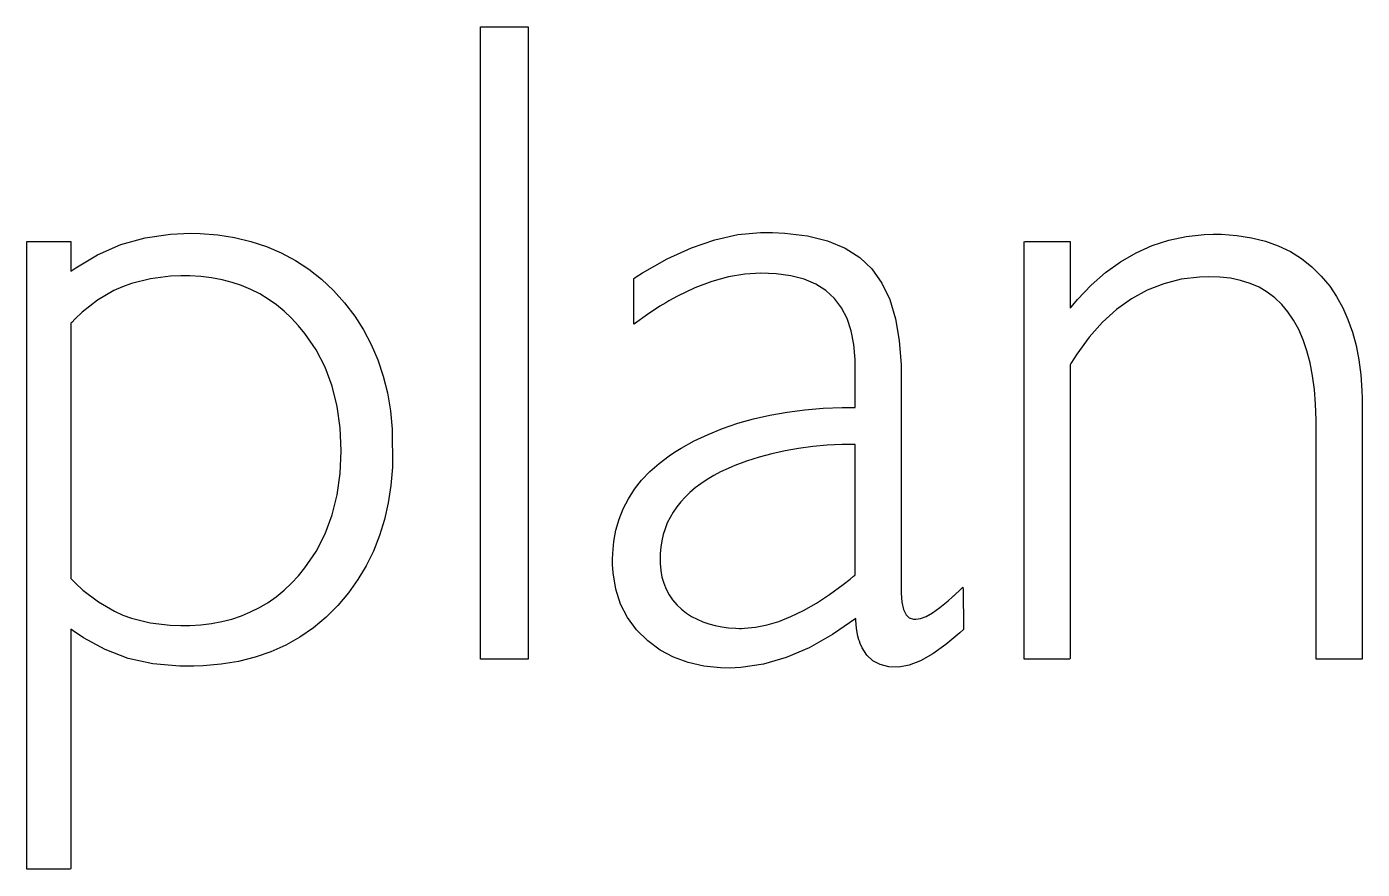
# Model space of a CAD drawing. Header units: millimetres. Extents: x 2232 to 85269, y -3593 to 5869.
# Drawn here: x 55416.99 to 55435.61, y -1572.16 to -1560.42 of the extents above; entities that cross this region are included whole.
import ezdxf

# ---------------------------------------------------------------- set-up
doc = ezdxf.new("R2010")
doc.units = ezdxf.units.MM
doc.layers.add('Standart', color=7, linetype='Continuous')

msp = doc.modelspace()

# ---------------------------------------------------------------- linework, layer by layer
at = {"layer": 'Standart', "color": 159, "linetype": 'Continuous', "lineweight": -3}
for points in [[(55423.318, -1569.229), (55423.318, -1560.42)], [(55423.318, -1560.42), (55423.98, -1560.42)], [(55423.98, -1560.42), (55423.98, -1569.229)], [(55418.639, -1563.361), (55418.994, -1563.308)], [(55418.994, -1563.308), (55419.179, -1563.299)], [(55419.179, -1563.299), (55419.28, -1563.298)], [(55419.28, -1563.298), (55419.407, -1563.301)], [(55419.407, -1563.301), (55419.653, -1563.321)], [(55419.653, -1563.321), (55419.889, -1563.357)], [(55426.584, -1563.387), (55426.905, -1563.316)], [(55426.905, -1563.316), (55427.218, -1563.287)], [(55427.218, -1563.287), (55427.387, -1563.287)], [(55427.387, -1563.287), (55427.559, -1563.295)], [(55427.559, -1563.295), (55427.876, -1563.334)], [(55433.155, -1563.341), (55433.404, -1563.314)], [(55433.404, -1563.314), (55433.532, -1563.31)], [(55433.532, -1563.31), (55433.647, -1563.312)], [(55433.647, -1563.312), (55433.863, -1563.327)], [(55416.99, -1563.413), (55416.99, -1563.411)], [(55416.99, -1563.411), (55417.013, -1563.411)], [(55416.99, -1563.443), (55416.99, -1563.413)], [(55416.99, -1563.503), (55416.99, -1563.443)], [(55416.99, -1563.594), (55416.99, -1563.503)], [(55417.013, -1563.411), (55417.066, -1563.411)], [(55417.066, -1563.411), (55417.227, -1563.411)], [(55417.227, -1563.411), (55417.412, -1563.411)], [(55417.412, -1563.411), (55417.559, -1563.411)], [(55417.559, -1563.411), (55417.599, -1563.411)], [(55417.599, -1563.411), (55417.607, -1563.412)], [(55417.607, -1563.412), (55417.607, -1563.431)], [(55417.607, -1563.431), (55417.607, -1563.469)], [(55417.607, -1563.469), (55417.607, -1563.58)], [(55417.979, -1563.596), (55418.3, -1563.456)], [(55418.3, -1563.456), (55418.639, -1563.361)], [(55419.889, -1563.357), (55420.115, -1563.411)], [(55420.115, -1563.411), (55420.332, -1563.482)], [(55420.332, -1563.482), (55420.538, -1563.57)], [(55425.919, -1563.654), (55426.256, -1563.5)], [(55426.256, -1563.5), (55426.584, -1563.387)], [(55427.876, -1563.334), (55428.156, -1563.404)], [(55428.156, -1563.404), (55428.399, -1563.504)], [(55428.399, -1563.504), (55428.605, -1563.634)], [(55430.894, -1563.415), (55430.91, -1563.411)], [(55430.894, -1563.442), (55430.894, -1563.415)], [(55430.894, -1563.493), (55430.894, -1563.442)], [(55430.894, -1563.567), (55430.894, -1563.493)], [(55430.91, -1563.411), (55430.962, -1563.411)], [(55430.962, -1563.411), (55431.043, -1563.411)], [(55431.043, -1563.411), (55431.245, -1563.411)], [(55431.245, -1563.411), (55431.347, -1563.411)], [(55431.347, -1563.411), (55431.436, -1563.411)], [(55431.436, -1563.411), (55431.501, -1563.411)], [(55431.501, -1563.411), (55431.534, -1563.411)], [(55431.534, -1563.411), (55431.536, -1563.412)], [(55431.536, -1563.412), (55431.536, -1563.427)], [(55431.536, -1563.427), (55431.536, -1563.456)], [(55431.536, -1563.456), (55431.536, -1563.497)], [(55431.536, -1563.497), (55431.536, -1563.609)], [(55432.455, -1563.569), (55432.68, -1563.468)], [(55432.68, -1563.468), (55432.913, -1563.392)], [(55432.913, -1563.392), (55433.155, -1563.341)], [(55433.863, -1563.327), (55434.067, -1563.359)], [(55434.067, -1563.359), (55434.259, -1563.407)], [(55434.259, -1563.407), (55434.439, -1563.472)], [(55434.439, -1563.472), (55434.607, -1563.552)], [(55416.99, -1563.712), (55416.99, -1563.594)], [(55417.607, -1563.58), (55417.607, -1563.705)], [(55417.675, -1563.779), (55417.979, -1563.596)], [(55420.538, -1563.57), (55420.735, -1563.676)], [(55420.735, -1563.676), (55420.922, -1563.799)], [(55425.575, -1563.85), (55425.919, -1563.654)], [(55428.605, -1563.634), (55428.774, -1563.795)], [(55430.894, -1563.661), (55430.894, -1563.567)], [(55430.894, -1563.775), (55430.894, -1563.661)], [(55431.536, -1563.609), (55431.536, -1563.747)], [(55432.031, -1563.844), (55432.239, -1563.694)], [(55432.239, -1563.694), (55432.455, -1563.569)], [(55434.607, -1563.552), (55434.763, -1563.65)], [(55434.763, -1563.65), (55434.906, -1563.763)], [(55416.99, -1563.857), (55416.99, -1563.712)], [(55416.99, -1564.026), (55416.99, -1563.857)], [(55417.607, -1563.705), (55417.607, -1563.8)], [(55417.607, -1563.827), (55417.675, -1563.779)], [(55417.607, -1563.8), (55417.607, -1563.824)], [(55417.607, -1563.824), (55417.607, -1563.827)], [(55420.922, -1563.799), (55421.099, -1563.939)], [(55425.488, -1563.905), (55425.575, -1563.85)], [(55427.002, -1563.866), (55426.774, -1563.905)], [(55427.225, -1563.852), (55427.002, -1563.866)], [(55427.44, -1563.861), (55427.225, -1563.852)], [(55427.645, -1563.889), (55427.44, -1563.861)], [(55428.774, -1563.795), (55428.912, -1563.991)], [(55430.894, -1563.907), (55430.894, -1563.775)], [(55431.536, -1563.747), (55431.536, -1564.048)], [(55431.832, -1564.019), (55432.031, -1563.844)], [(55434.906, -1563.763), (55435.038, -1563.894)], [(55416.99, -1564.218), (55416.99, -1564.026)], [(55418.325, -1564.044), (55418.204, -1564.097)], [(55418.451, -1563.998), (55418.325, -1564.044)], [(55418.715, -1563.931), (55418.451, -1563.998)], [(55418.994, -1563.895), (55418.715, -1563.931)], [(55419.139, -1563.89), (55418.994, -1563.895)], [(55419.158, -1563.889), (55419.139, -1563.89)], [(55419.185, -1563.889), (55419.158, -1563.889)], [(55419.264, -1563.891), (55419.185, -1563.889)], [(55419.419, -1563.901), (55419.264, -1563.891)], [(55419.568, -1563.919), (55419.419, -1563.901)], [(55419.713, -1563.946), (55419.568, -1563.919)], [(55419.852, -1563.982), (55419.713, -1563.946)], [(55419.986, -1564.027), (55419.852, -1563.982)], [(55420.115, -1564.081), (55419.986, -1564.027)], [(55421.099, -1563.939), (55421.266, -1564.096)], [(55425.454, -1563.928), (55425.466, -1563.92)], [(55425.454, -1563.929), (55425.454, -1563.928)], [(55425.454, -1563.952), (55425.454, -1563.929)], [(55425.454, -1563.998), (55425.454, -1563.952)], [(55425.454, -1564.063), (55425.454, -1563.998)], [(55425.454, -1564.39), (55425.454, -1564.063)], [(55425.466, -1563.92), (55425.488, -1563.905)], [(55426.305, -1564.058), (55426.065, -1564.173)], [(55426.541, -1563.969), (55426.305, -1564.058)], [(55426.774, -1563.905), (55426.541, -1563.969)], [(55427.828, -1563.938), (55427.645, -1563.889)], [(55427.99, -1564.007), (55427.828, -1563.938)], [(55428.132, -1564.096), (55427.99, -1564.007)], [(55428.912, -1563.991), (55429.021, -1564.222)], [(55430.894, -1564.056), (55430.894, -1563.907)], [(55430.894, -1564.22), (55430.894, -1564.056)], [(55431.536, -1564.048), (55431.536, -1564.181)], [(55431.641, -1564.218), (55431.832, -1564.019)], [(55432.842, -1564), (55432.611, -1564.09)], [(55433.084, -1563.939), (55432.842, -1564)], [(55433.338, -1563.907), (55433.084, -1563.939)], [(55433.469, -1563.903), (55433.338, -1563.907)], [(55433.623, -1563.907), (55433.469, -1563.903)], [(55433.773, -1563.924), (55433.623, -1563.907)], [(55433.914, -1563.954), (55433.773, -1563.924)], [(55434.046, -1563.996), (55433.914, -1563.954)], [(55434.17, -1564.05), (55434.046, -1563.996)], [(55434.284, -1564.117), (55434.17, -1564.05)], [(55435.038, -1563.894), (55435.155, -1564.036)], [(55435.155, -1564.036), (55435.251, -1564.179)], [(55416.99, -1564.431), (55416.99, -1564.218)], [(55417.975, -1564.23), (55417.764, -1564.395)], [(55418.204, -1564.097), (55417.975, -1564.23)], [(55420.239, -1564.143), (55420.115, -1564.081)], [(55420.358, -1564.214), (55420.239, -1564.143)], [(55420.471, -1564.294), (55420.358, -1564.214)], [(55421.266, -1564.096), (55421.422, -1564.268)], [(55425.943, -1564.239), (55425.9, -1564.265)], [(55426.065, -1564.173), (55425.943, -1564.239)], [(55428.252, -1564.206), (55428.132, -1564.096)], [(55428.351, -1564.335), (55428.252, -1564.206)], [(55429.021, -1564.222), (55429.102, -1564.489)], [(55430.894, -1564.398), (55430.894, -1564.22)], [(55431.536, -1564.181), (55431.536, -1564.282)], [(55431.549, -1564.327), (55431.641, -1564.218)], [(55432.392, -1564.209), (55432.184, -1564.358)], [(55432.611, -1564.09), (55432.392, -1564.209)], [(55434.39, -1564.196), (55434.284, -1564.117)], [(55434.486, -1564.288), (55434.39, -1564.196)], [(55435.251, -1564.179), (55435.337, -1564.334)], [(55416.99, -1564.664), (55416.99, -1564.431)], [(55417.764, -1564.395), (55417.665, -1564.49)], [(55420.58, -1564.382), (55420.471, -1564.294)], [(55420.683, -1564.48), (55420.58, -1564.382)], [(55421.422, -1564.268), (55421.563, -1564.451)], [(55425.454, -1564.461), (55425.454, -1564.39)], [(55425.645, -1564.427), (55425.462, -1564.557)], [(55425.818, -1564.314), (55425.645, -1564.427)], [(55425.9, -1564.265), (55425.818, -1564.314)], [(55428.429, -1564.485), (55428.351, -1564.335)], [(55430.894, -1564.588), (55430.894, -1564.398)], [(55431.536, -1564.282), (55431.536, -1564.316)], [(55431.536, -1564.316), (55431.536, -1564.337)], [(55431.536, -1564.337), (55431.536, -1564.342)], [(55431.536, -1564.343), (55431.538, -1564.341)], [(55431.536, -1564.342), (55431.536, -1564.343)], [(55431.538, -1564.341), (55431.549, -1564.327)], [(55432.184, -1564.358), (55431.988, -1564.537)], [(55434.574, -1564.393), (55434.486, -1564.288)], [(55434.653, -1564.51), (55434.574, -1564.393)], [(55435.337, -1564.334), (55435.41, -1564.499)], [(55417.617, -1564.541), (55417.607, -1564.552)], [(55417.607, -1564.552), (55417.607, -1564.567)], [(55417.607, -1564.552), (55417.607, -1564.552)], [(55417.607, -1564.552), (55417.607, -1564.552)], [(55417.607, -1564.552), (55417.607, -1564.552)], [(55417.607, -1564.552), (55417.607, -1564.552)], [(55417.607, -1564.567), (55417.607, -1564.613)], [(55417.607, -1564.613), (55417.607, -1564.687)], [(55417.665, -1564.49), (55417.617, -1564.541)], [(55420.781, -1564.586), (55420.683, -1564.48)], [(55420.869, -1564.693), (55420.781, -1564.586)], [(55421.563, -1564.451), (55421.687, -1564.644)], [(55425.454, -1564.517), (55425.454, -1564.461)], [(55425.454, -1564.553), (55425.454, -1564.517)], [(55425.454, -1564.561), (55425.454, -1564.553)], [(55425.462, -1564.557), (55425.454, -1564.563)], [(55425.454, -1564.563), (55425.454, -1564.561)], [(55428.486, -1564.655), (55428.429, -1564.485)], [(55429.102, -1564.489), (55429.155, -1564.791)], [(55430.894, -1565.001), (55430.894, -1564.588)], [(55431.988, -1564.537), (55431.803, -1564.745)], [(55434.724, -1564.639), (55434.653, -1564.51)], [(55435.41, -1564.499), (55435.473, -1564.675)], [(55416.99, -1565.181), (55416.99, -1564.664)], [(55417.607, -1564.687), (55417.607, -1564.785)], [(55417.607, -1564.785), (55417.607, -1564.906)], [(55421.023, -1564.92), (55420.869, -1564.693)], [(55421.687, -1564.644), (55421.794, -1564.847)], [(55428.523, -1564.846), (55428.486, -1564.655)], [(55429.155, -1564.791), (55429.179, -1565.13)], [(55431.803, -1564.745), (55431.63, -1564.982)], [(55434.785, -1564.781), (55434.724, -1564.639)], [(55434.837, -1564.936), (55434.785, -1564.781)], [(55435.473, -1564.675), (55435.523, -1564.862)], [(55417.607, -1564.906), (55417.607, -1565.046)], [(55421.149, -1565.165), (55421.023, -1564.92)], [(55421.794, -1564.847), (55421.886, -1565.062)], [(55428.538, -1565.056), (55428.523, -1564.846)], [(55430.894, -1565.446), (55430.894, -1565.001)], [(55431.63, -1564.982), (55431.548, -1565.111)], [(55434.881, -1565.103), (55434.837, -1564.936)], [(55435.523, -1564.862), (55435.562, -1565.06)], [(55416.99, -1565.755), (55416.99, -1565.181)], [(55417.607, -1565.046), (55417.607, -1565.204)], [(55421.247, -1565.429), (55421.149, -1565.165)], [(55421.886, -1565.062), (55421.96, -1565.287)], [(55428.538, -1565.105), (55428.538, -1565.056)], [(55428.538, -1565.106), (55428.538, -1565.105)], [(55428.538, -1565.114), (55428.538, -1565.106)], [(55428.538, -1565.147), (55428.538, -1565.114)], [(55428.538, -1565.201), (55428.538, -1565.147)], [(55429.179, -1565.13), (55429.181, -1565.22)], [(55431.537, -1565.128), (55431.536, -1565.131)], [(55431.536, -1565.131), (55431.536, -1565.135)], [(55431.536, -1565.135), (55431.536, -1565.157)], [(55431.536, -1565.157), (55431.536, -1565.195)], [(55431.548, -1565.111), (55431.537, -1565.128)], [(55434.916, -1565.282), (55434.881, -1565.103)], [(55435.562, -1565.06), (55435.59, -1565.268)], [(55417.607, -1565.204), (55417.607, -1565.377)], [(55421.96, -1565.287), (55422.019, -1565.522)], [(55428.538, -1565.349), (55428.538, -1565.201)], [(55428.538, -1565.513), (55428.538, -1565.349)], [(55429.181, -1565.22), (55429.181, -1565.243)], [(55429.181, -1565.243), (55429.181, -1565.256)], [(55429.181, -1565.256), (55429.181, -1565.263)], [(55429.181, -1565.263), (55429.181, -1565.301)], [(55429.181, -1565.301), (55429.181, -1565.372)], [(55429.181, -1565.372), (55429.181, -1565.47)], [(55431.536, -1565.195), (55431.536, -1565.249)], [(55431.536, -1565.249), (55431.536, -1565.317)], [(55431.536, -1565.317), (55431.536, -1565.399)], [(55434.942, -1565.474), (55434.916, -1565.282)], [(55435.59, -1565.268), (55435.605, -1565.488)], [(55417.607, -1565.377), (55417.607, -1565.756)], [(55421.317, -1565.71), (55421.247, -1565.429)], [(55422.019, -1565.522), (55422.061, -1565.769)], [(55428.538, -1565.652), (55428.538, -1565.513)], [(55429.181, -1565.47), (55429.181, -1565.594)], [(55430.894, -1565.912), (55430.894, -1565.446)], [(55431.536, -1565.399), (55431.536, -1565.601)], [(55434.959, -1565.679), (55434.942, -1565.474)], [(55435.605, -1565.488), (55435.609, -1565.601)], [(55421.359, -1566.009), (55421.317, -1565.71)], [(55427.838, -1565.758), (55428.094, -1565.736)], [(55428.094, -1565.736), (55428.36, -1565.725)], [(55428.36, -1565.725), (55428.496, -1565.723)], [(55428.496, -1565.723), (55428.531, -1565.723)], [(55428.531, -1565.723), (55428.538, -1565.723)], [(55428.538, -1565.698), (55428.538, -1565.652)], [(55428.538, -1565.721), (55428.538, -1565.698)], [(55428.538, -1565.723), (55428.538, -1565.721)], [(55429.181, -1565.594), (55429.181, -1565.739)], [(55429.181, -1565.739), (55429.181, -1565.902)], [(55431.536, -1565.601), (55431.536, -1565.844)], [(55434.967, -1565.896), (55434.959, -1565.679)], [(55435.609, -1565.601), (55435.61, -1565.659)], [(55435.61, -1565.659), (55435.61, -1565.684)], [(55435.61, -1565.684), (55435.61, -1565.687)], [(55435.61, -1565.687), (55435.61, -1565.703)], [(55435.61, -1565.703), (55435.61, -1565.734)], [(55435.61, -1565.734), (55435.61, -1565.779)], [(55416.99, -1566.372), (55416.99, -1565.755)], [(55417.607, -1565.756), (55417.607, -1566.164)], [(55422.061, -1565.769), (55422.087, -1566.025)], [(55426.902, -1565.945), (55427.122, -1565.883)], [(55427.122, -1565.883), (55427.352, -1565.831)], [(55427.352, -1565.831), (55427.59, -1565.79)], [(55427.59, -1565.79), (55427.838, -1565.758)], [(55429.181, -1565.902), (55429.181, -1566.271)], [(55430.894, -1566.863), (55430.894, -1565.912)], [(55431.536, -1565.844), (55431.536, -1566.123)], [(55434.968, -1565.952), (55434.967, -1565.896)], [(55435.61, -1565.779), (55435.61, -1565.836)], [(55435.61, -1565.836), (55435.61, -1565.986)], [(55421.373, -1566.326), (55421.359, -1566.009)], [(55422.087, -1566.025), (55422.09, -1566.557)], [(55426.296, -1566.191), (55426.489, -1566.099)], [(55426.489, -1566.099), (55426.691, -1566.017)], [(55426.691, -1566.017), (55426.902, -1565.945)], [(55434.968, -1565.98), (55434.968, -1565.952)], [(55434.968, -1565.992), (55434.968, -1565.98)], [(55434.968, -1565.993), (55434.968, -1565.992)], [(55434.968, -1566.002), (55434.968, -1565.993)], [(55434.968, -1566.024), (55434.968, -1566.002)], [(55434.968, -1566.06), (55434.968, -1566.024)], [(55434.968, -1566.166), (55434.968, -1566.06)], [(55435.61, -1565.986), (55435.61, -1566.177)], [(55417.607, -1566.164), (55417.607, -1566.58)], [(55426.023, -1566.348), (55426.112, -1566.293)], [(55426.112, -1566.293), (55426.296, -1566.191)], [(55427.752, -1566.294), (55427.562, -1566.327)], [(55427.948, -1566.269), (55427.752, -1566.294)], [(55428.149, -1566.251), (55427.948, -1566.269)], [(55428.356, -1566.241), (55428.149, -1566.251)], [(55428.462, -1566.239), (55428.356, -1566.241)], [(55428.515, -1566.238), (55428.462, -1566.239)], [(55428.538, -1566.238), (55428.515, -1566.238)], [(55428.538, -1566.24), (55428.538, -1566.238)], [(55428.538, -1566.248), (55428.538, -1566.24)], [(55428.538, -1566.264), (55428.538, -1566.248)], [(55428.538, -1566.287), (55428.538, -1566.264)], [(55428.538, -1566.316), (55428.538, -1566.287)], [(55429.181, -1566.271), (55429.181, -1566.673)], [(55431.536, -1566.123), (55431.536, -1566.427)], [(55434.968, -1566.315), (55434.968, -1566.166)], [(55435.61, -1566.177), (55435.61, -1566.402)], [(55416.99, -1567.682), (55416.99, -1566.372)], [(55421.359, -1566.642), (55421.373, -1566.326)], [(55425.805, -1566.505), (55425.947, -1566.398)], [(55425.947, -1566.398), (55426.023, -1566.348)], [(55427.027, -1566.471), (55426.86, -1566.534)], [(55427.2, -1566.415), (55427.027, -1566.471)], [(55427.378, -1566.368), (55427.2, -1566.415)], [(55427.562, -1566.327), (55427.378, -1566.368)], [(55428.538, -1566.352), (55428.538, -1566.316)], [(55428.538, -1566.393), (55428.538, -1566.352)], [(55428.538, -1566.491), (55428.538, -1566.393)], [(55428.538, -1566.607), (55428.538, -1566.491)], [(55431.536, -1566.427), (55431.536, -1567.084)], [(55434.968, -1566.498), (55434.968, -1566.315)], [(55435.61, -1566.402), (55435.61, -1566.653)], [(55417.607, -1566.58), (55417.607, -1566.983)], [(55421.317, -1566.941), (55421.359, -1566.642)], [(55422.09, -1566.557), (55422.068, -1566.81)], [(55425.563, -1566.737), (55425.677, -1566.618)], [(55425.677, -1566.618), (55425.805, -1566.505)], [(55426.567, -1566.674), (55426.475, -1566.729)], [(55426.664, -1566.623), (55426.567, -1566.674)], [(55426.767, -1566.573), (55426.664, -1566.623)], [(55426.819, -1566.551), (55426.767, -1566.573)], [(55426.86, -1566.534), (55426.819, -1566.551)], [(55428.538, -1566.736), (55428.538, -1566.607)], [(55429.181, -1566.673), (55429.181, -1567.082)], [(55434.968, -1566.711), (55434.968, -1566.498)], [(55435.61, -1566.653), (55435.61, -1566.924)], [(55422.068, -1566.81), (55422.03, -1567.053)], [(55425.378, -1566.996), (55425.464, -1566.863)], [(55425.464, -1566.863), (55425.563, -1566.737)], [(55426.31, -1566.845), (55426.237, -1566.907)], [(55426.39, -1566.786), (55426.31, -1566.845)], [(55426.475, -1566.729), (55426.39, -1566.786)], [(55428.538, -1566.875), (55428.538, -1566.736)], [(55430.894, -1567.324), (55430.894, -1566.863)], [(55434.968, -1566.946), (55434.968, -1566.711)], [(55417.607, -1566.983), (55417.607, -1567.174)], [(55421.247, -1567.222), (55421.317, -1566.941)], [(55425.306, -1567.135), (55425.378, -1566.996)], [(55426.108, -1567.039), (55426.052, -1567.109)], [(55426.169, -1566.972), (55426.108, -1567.039)], [(55426.237, -1566.907), (55426.169, -1566.972)], [(55428.538, -1567.021), (55428.538, -1566.875)], [(55428.538, -1567.318), (55428.538, -1567.021)], [(55434.968, -1567.459), (55434.968, -1566.946)], [(55435.61, -1566.924), (55435.61, -1567.208)], [(55417.607, -1567.174), (55417.607, -1567.354)], [(55421.149, -1567.485), (55421.247, -1567.222)], [(55422.03, -1567.053), (55421.977, -1567.287)], [(55425.249, -1567.281), (55425.306, -1567.135)], [(55426.002, -1567.181), (55425.959, -1567.256)], [(55426.052, -1567.109), (55426.002, -1567.181)], [(55429.181, -1567.082), (55429.181, -1567.471)], [(55431.536, -1567.084), (55431.536, -1567.75)], [(55435.61, -1567.208), (55435.61, -1567.787)], [(55417.607, -1567.354), (55417.607, -1567.521)], [(55421.977, -1567.287), (55421.908, -1567.51)], [(55425.205, -1567.434), (55425.249, -1567.281)], [(55425.889, -1567.413), (55425.863, -1567.496)], [(55425.921, -1567.333), (55425.889, -1567.413)], [(55425.959, -1567.256), (55425.921, -1567.333)], [(55428.538, -1567.462), (55428.538, -1567.318)], [(55430.894, -1567.761), (55430.894, -1567.324)], [(55417.607, -1567.521), (55417.607, -1567.673)], [(55421.023, -1567.731), (55421.149, -1567.485)], [(55421.908, -1567.51), (55421.823, -1567.724)], [(55425.16, -1567.759), (55425.175, -1567.593)], [(55425.175, -1567.593), (55425.205, -1567.434)], [(55425.843, -1567.581), (55425.829, -1567.669)], [(55425.863, -1567.496), (55425.843, -1567.581)], [(55428.538, -1567.599), (55428.538, -1567.462)], [(55428.538, -1567.724), (55428.538, -1567.599)], [(55429.181, -1567.471), (55429.181, -1567.65)], [(55434.968, -1567.987), (55434.968, -1567.459)], [(55416.99, -1569), (55416.99, -1567.682)], [(55417.607, -1567.673), (55417.607, -1567.806)], [(55420.869, -1567.959), (55421.023, -1567.731)], [(55421.823, -1567.724), (55421.723, -1567.928)], [(55425.157, -1567.844), (55425.16, -1567.759)], [(55425.821, -1567.759), (55425.819, -1567.805)], [(55425.829, -1567.669), (55425.821, -1567.759)], [(55428.538, -1567.835), (55428.538, -1567.724)], [(55429.181, -1567.65), (55429.181, -1567.814)], [(55430.894, -1568.162), (55430.894, -1567.761)], [(55431.536, -1567.75), (55431.536, -1568.066)], [(55435.61, -1567.787), (55435.61, -1568.069)], [(55417.607, -1567.806), (55417.607, -1567.918)], [(55417.607, -1567.918), (55417.607, -1568.006)], [(55420.781, -1568.068), (55420.869, -1567.959)], [(55421.723, -1567.928), (55421.608, -1568.122)], [(55425.158, -1567.911), (55425.157, -1567.844)], [(55425.165, -1568.03), (55425.158, -1567.911)], [(55425.819, -1567.805), (55425.819, -1567.828)], [(55425.819, -1567.828), (55425.819, -1567.846)], [(55425.819, -1567.846), (55425.82, -1567.896)], [(55425.82, -1567.896), (55425.829, -1567.994)], [(55428.538, -1567.927), (55428.538, -1567.835)], [(55428.538, -1567.966), (55428.538, -1567.927)], [(55428.538, -1567.998), (55428.538, -1567.966)], [(55429.181, -1567.814), (55429.181, -1567.96)], [(55429.181, -1567.96), (55429.181, -1568.085)], [(55417.607, -1568.006), (55417.607, -1568.069)], [(55417.607, -1568.069), (55417.607, -1568.103)], [(55417.607, -1568.103), (55417.607, -1568.109)], [(55417.607, -1568.109), (55417.618, -1568.119)], [(55417.618, -1568.119), (55417.669, -1568.171)], [(55420.682, -1568.174), (55420.781, -1568.068)], [(55421.608, -1568.122), (55421.476, -1568.306)], [(55425.201, -1568.256), (55425.165, -1568.03)], [(55425.829, -1567.994), (55425.846, -1568.087)], [(55425.846, -1568.087), (55425.871, -1568.174)], [(55428.372, -1568.191), (55428.469, -1568.115)], [(55428.469, -1568.115), (55428.517, -1568.076)], [(55428.517, -1568.076), (55428.529, -1568.066)], [(55428.529, -1568.066), (55428.536, -1568.06)], [(55428.536, -1568.06), (55428.538, -1568.058)], [(55428.538, -1568.024), (55428.538, -1567.998)], [(55428.538, -1568.043), (55428.538, -1568.024)], [(55428.538, -1568.054), (55428.538, -1568.043)], [(55428.538, -1568.058), (55428.538, -1568.054)], [(55428.538, -1568.058), (55428.538, -1568.058)], [(55428.538, -1568.058), (55428.538, -1568.058)], [(55428.538, -1568.058), (55428.538, -1568.058)], [(55429.181, -1568.085), (55429.181, -1568.185)], [(55430.894, -1568.346), (55430.894, -1568.162)], [(55431.536, -1568.066), (55431.536, -1568.36)], [(55434.968, -1568.241), (55434.968, -1567.987)], [(55435.61, -1568.069), (55435.61, -1568.335)], [(55417.669, -1568.171), (55417.774, -1568.267)], [(55417.774, -1568.267), (55417.989, -1568.433)], [(55420.469, -1568.36), (55420.578, -1568.271)], [(55420.578, -1568.271), (55420.682, -1568.174)], [(55421.476, -1568.306), (55421.329, -1568.481)], [(55425.268, -1568.463), (55425.201, -1568.256)], [(55425.871, -1568.174), (55425.904, -1568.257)], [(55425.904, -1568.257), (55425.945, -1568.334)], [(55425.945, -1568.334), (55425.994, -1568.406)], [(55427.999, -1568.45), (55428.183, -1568.329)], [(55428.183, -1568.329), (55428.372, -1568.191)], [(55429.181, -1568.185), (55429.181, -1568.256)], [(55429.181, -1568.256), (55429.181, -1568.296)], [(55429.181, -1568.296), (55429.181, -1568.31)], [(55429.181, -1568.31), (55429.19, -1568.437)], [(55429.897, -1568.361), (55429.911, -1568.348)], [(55429.911, -1568.348), (55429.912, -1568.348)], [(55429.912, -1568.348), (55429.913, -1568.346)], [(55429.913, -1568.346), (55429.932, -1568.329)], [(55429.932, -1568.329), (55429.999, -1568.269)], [(55429.999, -1568.269), (55430.028, -1568.242)], [(55430.028, -1568.242), (55430.043, -1568.229)], [(55430.043, -1568.229), (55430.043, -1568.234)], [(55430.043, -1568.234), (55430.044, -1568.263)], [(55430.044, -1568.263), (55430.044, -1568.312)], [(55430.044, -1568.312), (55430.045, -1568.376)], [(55430.894, -1568.516), (55430.894, -1568.346)], [(55434.968, -1568.479), (55434.968, -1568.241)], [(55435.61, -1568.335), (55435.61, -1568.579)], [(55417.989, -1568.433), (55418.214, -1568.564)], [(55420.112, -1568.573), (55420.236, -1568.511)], [(55420.236, -1568.511), (55420.355, -1568.44)], [(55420.355, -1568.44), (55420.469, -1568.36)], [(55421.329, -1568.481), (55421.163, -1568.646)], [(55425.366, -1568.652), (55425.268, -1568.463)], [(55425.994, -1568.406), (55426.052, -1568.473)], [(55426.052, -1568.473), (55426.118, -1568.535)], [(55426.118, -1568.535), (55426.188, -1568.589)], [(55427.82, -1568.553), (55427.999, -1568.45)], [(55429.19, -1568.437), (55429.215, -1568.539)], [(55429.215, -1568.539), (55429.252, -1568.613)], [(55429.617, -1568.583), (55429.72, -1568.51)], [(55429.72, -1568.51), (55429.835, -1568.416)], [(55429.835, -1568.416), (55429.897, -1568.361)], [(55430.045, -1568.376), (55430.048, -1568.678)], [(55430.894, -1568.672), (55430.894, -1568.516)], [(55431.536, -1568.36), (55431.536, -1568.625)], [(55434.968, -1568.695), (55434.968, -1568.479)], [(55418.214, -1568.564), (55418.33, -1568.616)], [(55418.33, -1568.616), (55418.452, -1568.66)], [(55418.452, -1568.66), (55418.711, -1568.724)], [(55418.711, -1568.724), (55418.991, -1568.758)], [(55419.566, -1568.734), (55419.71, -1568.707)], [(55419.71, -1568.707), (55419.849, -1568.671)], [(55419.849, -1568.671), (55419.983, -1568.626)], [(55419.983, -1568.626), (55420.112, -1568.573)], [(55421.163, -1568.646), (55420.986, -1568.793)], [(55425.493, -1568.824), (55425.366, -1568.652)], [(55426.188, -1568.589), (55426.259, -1568.635)], [(55426.259, -1568.635), (55426.335, -1568.675)], [(55426.335, -1568.675), (55426.415, -1568.71)], [(55426.415, -1568.71), (55426.499, -1568.739)], [(55427.311, -1568.754), (55427.476, -1568.705)], [(55427.476, -1568.705), (55427.645, -1568.638)], [(55427.645, -1568.638), (55427.82, -1568.553)], [(55428.551, -1568.663), (55428.224, -1568.889)], [(55428.551, -1568.689), (55428.551, -1568.663)], [(55428.551, -1568.663), (55428.551, -1568.663)], [(55428.551, -1568.663), (55428.551, -1568.663)], [(55428.551, -1568.663), (55428.551, -1568.663)], [(55428.559, -1568.804), (55428.551, -1568.689)], [(55429.252, -1568.613), (55429.292, -1568.653)], [(55429.292, -1568.653), (55429.351, -1568.673)], [(55429.351, -1568.673), (55429.387, -1568.675)], [(55429.387, -1568.675), (55429.45, -1568.666)], [(55429.45, -1568.666), (55429.528, -1568.635)], [(55429.528, -1568.635), (55429.617, -1568.583)], [(55430.048, -1568.678), (55430.049, -1568.74)], [(55430.894, -1568.811), (55430.894, -1568.672)], [(55431.536, -1568.625), (55431.536, -1568.851)], [(55434.968, -1568.883), (55434.968, -1568.695)], [(55435.61, -1568.579), (55435.61, -1568.795)], [(55417.639, -1568.838), (55417.607, -1568.814)], [(55417.607, -1568.814), (55417.607, -1568.843)], [(55417.607, -1568.843), (55417.607, -1568.918)], [(55417.782, -1568.935), (55417.639, -1568.838)], [(55418.991, -1568.758), (55419.138, -1568.763)], [(55419.138, -1568.763), (55419.157, -1568.763)], [(55419.157, -1568.763), (55419.185, -1568.763)], [(55419.185, -1568.763), (55419.263, -1568.762)], [(55419.263, -1568.762), (55419.417, -1568.752)], [(55419.417, -1568.752), (55419.566, -1568.734)], [(55420.986, -1568.793), (55420.799, -1568.922)], [(55425.65, -1568.977), (55425.493, -1568.824)], [(55426.499, -1568.739), (55426.587, -1568.762)], [(55426.587, -1568.762), (55426.68, -1568.78)], [(55426.68, -1568.78), (55426.776, -1568.793)], [(55426.776, -1568.793), (55426.877, -1568.799)], [(55426.877, -1568.799), (55426.929, -1568.801)], [(55426.929, -1568.801), (55426.957, -1568.801)], [(55426.957, -1568.801), (55426.995, -1568.8)], [(55426.995, -1568.8), (55427.151, -1568.786)], [(55427.151, -1568.786), (55427.311, -1568.754)], [(55428.224, -1568.889), (55427.9, -1569.071)], [(55428.579, -1568.91), (55428.559, -1568.804)], [(55428.593, -1568.959), (55428.579, -1568.91)], [(55429.997, -1568.862), (55429.803, -1569.026)], [(55430.048, -1568.816), (55429.997, -1568.862)], [(55430.05, -1568.811), (55430.048, -1568.816)], [(55430.049, -1568.74), (55430.05, -1568.786)], [(55430.05, -1568.786), (55430.05, -1568.811)], [(55430.894, -1568.933), (55430.894, -1568.811)], [(55431.536, -1568.851), (55431.536, -1568.948)], [(55434.968, -1569.037), (55434.968, -1568.883)], [(55435.61, -1568.795), (55435.61, -1568.974)], [(55416.99, -1569.627), (55416.99, -1569)], [(55417.607, -1568.918), (55417.607, -1569.033)], [(55417.607, -1569.033), (55417.607, -1569.185)], [(55418.084, -1569.098), (55417.782, -1568.935)], [(55418.406, -1569.219), (55418.084, -1569.098)], [(55420.601, -1569.034), (55420.392, -1569.128)], [(55420.799, -1568.922), (55420.601, -1569.034)], [(55425.821, -1569.103), (55425.65, -1568.977)], [(55427.9, -1569.071), (55427.579, -1569.208)], [(55428.6, -1568.981), (55428.593, -1568.959)], [(55428.611, -1569.013), (55428.6, -1568.981)], [(55428.636, -1569.074), (55428.611, -1569.013)], [(55428.701, -1569.176), (55428.636, -1569.074)], [(55429.803, -1569.026), (55429.621, -1569.156)], [(55430.894, -1569.036), (55430.894, -1568.933)], [(55430.894, -1569.118), (55430.894, -1569.036)], [(55431.536, -1568.948), (55431.536, -1569.032)], [(55431.536, -1569.032), (55431.536, -1569.102)], [(55434.968, -1569.149), (55434.968, -1569.037)], [(55435.61, -1568.974), (55435.61, -1569.111)], [(55417.607, -1569.185), (55417.607, -1569.366)], [(55418.748, -1569.294), (55418.406, -1569.219)], [(55419.943, -1569.262), (55419.702, -1569.302)], [(55420.173, -1569.203), (55419.943, -1569.262)], [(55420.392, -1569.128), (55420.173, -1569.203)], [(55423.98, -1569.229), (55423.318, -1569.229)], [(55426.008, -1569.204), (55425.821, -1569.103)], [(55426.21, -1569.279), (55426.008, -1569.204)], [(55426.428, -1569.329), (55426.21, -1569.279)], [(55427.579, -1569.208), (55427.261, -1569.3)], [(55428.784, -1569.254), (55428.701, -1569.176)], [(55428.887, -1569.307), (55428.784, -1569.254)], [(55429.451, -1569.252), (55429.293, -1569.313)], [(55429.621, -1569.156), (55429.451, -1569.252)], [(55430.894, -1569.179), (55430.894, -1569.118)], [(55430.894, -1569.217), (55430.894, -1569.179)], [(55430.894, -1569.229), (55430.894, -1569.217)], [(55430.91, -1569.229), (55430.894, -1569.229)], [(55430.894, -1569.229), (55430.894, -1569.229)], [(55430.894, -1569.229), (55430.894, -1569.229)], [(55430.962, -1569.229), (55430.91, -1569.229)], [(55431.043, -1569.229), (55430.962, -1569.229)], [(55431.245, -1569.229), (55431.043, -1569.229)], [(55431.347, -1569.229), (55431.245, -1569.229)], [(55431.436, -1569.229), (55431.347, -1569.229)], [(55431.501, -1569.229), (55431.436, -1569.229)], [(55431.534, -1569.229), (55431.501, -1569.229)], [(55431.536, -1569.223), (55431.534, -1569.229)], [(55431.536, -1569.102), (55431.536, -1569.158)], [(55431.536, -1569.158), (55431.536, -1569.199)], [(55431.536, -1569.199), (55431.536, -1569.223)], [(55434.968, -1569.189), (55434.968, -1569.149)], [(55434.968, -1569.215), (55434.968, -1569.189)], [(55434.968, -1569.229), (55434.968, -1569.215)], [(55434.995, -1569.229), (55434.968, -1569.229)], [(55435.057, -1569.229), (55434.995, -1569.229)], [(55435.143, -1569.229), (55435.057, -1569.229)], [(55435.349, -1569.229), (55435.143, -1569.229)], [(55435.448, -1569.229), (55435.349, -1569.229)], [(55435.531, -1569.229), (55435.448, -1569.229)], [(55435.588, -1569.229), (55435.531, -1569.229)], [(55435.61, -1569.229), (55435.588, -1569.229)], [(55435.61, -1569.111), (55435.61, -1569.162)], [(55435.61, -1569.162), (55435.61, -1569.199)], [(55435.61, -1569.199), (55435.61, -1569.222)], [(55435.61, -1569.222), (55435.61, -1569.229)], [(55417.607, -1569.366), (55417.607, -1569.573)], [(55419.126, -1569.328), (55418.748, -1569.294)], [(55419.227, -1569.33), (55419.126, -1569.328)], [(55419.256, -1569.33), (55419.227, -1569.33)], [(55419.321, -1569.329), (55419.256, -1569.33)], [(55419.451, -1569.325), (55419.321, -1569.329)], [(55419.702, -1569.302), (55419.451, -1569.325)], [(55426.662, -1569.353), (55426.428, -1569.329)], [(55426.789, -1569.356), (55426.662, -1569.353)], [(55426.946, -1569.348), (55426.789, -1569.356)], [(55427.261, -1569.3), (55426.946, -1569.348)], [(55429.009, -1569.337), (55428.887, -1569.307)], [(55429.147, -1569.341), (55429.009, -1569.337)], [(55429.293, -1569.313), (55429.147, -1569.341)], [(55416.99, -1570.216), (55416.99, -1569.627)], [(55417.607, -1569.573), (55417.607, -1569.799)], [(55417.607, -1569.799), (55417.607, -1570.29)], [(55416.99, -1570.752), (55416.99, -1570.216)], [(55417.607, -1570.29), (55417.607, -1570.797)], [(55416.99, -1570.996), (55416.99, -1570.752)], [(55417.607, -1570.797), (55417.607, -1571.279)], [(55416.99, -1571.221), (55416.99, -1570.996)], [(55416.99, -1571.427), (55416.99, -1571.221)], [(55417.607, -1571.279), (55417.607, -1571.497)], [(55416.99, -1571.61), (55416.99, -1571.427)], [(55417.607, -1571.497), (55417.607, -1571.692)], [(55416.99, -1571.77), (55416.99, -1571.61)], [(55417.607, -1571.692), (55417.607, -1571.861)], [(55416.99, -1571.905), (55416.99, -1571.77)], [(55417.607, -1571.861), (55417.607, -1571.996)], [(55416.99, -1572.013), (55416.99, -1571.905)], [(55416.99, -1572.092), (55416.99, -1572.013)], [(55417.607, -1571.996), (55417.607, -1572.093)], [(55416.99, -1572.141), (55416.99, -1572.092)], [(55416.99, -1572.157), (55416.99, -1572.141)], [(55417.013, -1572.157), (55416.99, -1572.157)], [(55416.99, -1572.157), (55416.99, -1572.157)], [(55416.99, -1572.157), (55416.99, -1572.157)], [(55417.066, -1572.157), (55417.013, -1572.157)], [(55417.227, -1572.157), (55417.066, -1572.157)], [(55417.412, -1572.157), (55417.227, -1572.157)], [(55417.559, -1572.157), (55417.412, -1572.157)], [(55417.599, -1572.157), (55417.559, -1572.157)], [(55417.607, -1572.148), (55417.599, -1572.157)], [(55417.607, -1572.093), (55417.607, -1572.148)]]:
    msp.add_lwpolyline(points, dxfattribs=at)

doc.saveas('drawing.dxf')
